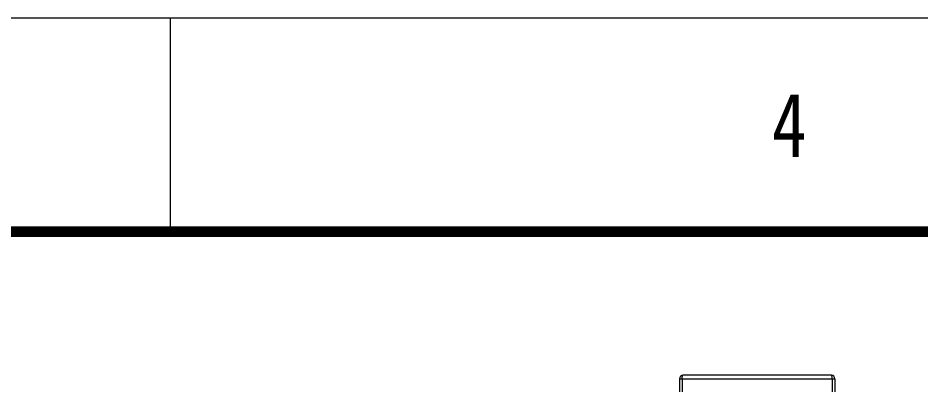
# Model space of a CAD drawing. Header units: millimetres. Extents: x 33157 to 59611, y -29750 to 1750.
# Drawn here: x 53956.7 to 54167.2, y 1663.2 to 1748.6 of the extents above; entities that cross this region are included whole.
import ezdxf

# ---------------------------------------------------------------- set-up
doc = ezdxf.new("R2010")
doc.units = ezdxf.units.MM
doc.layers.get('0').update_dxf_attribs({"lineweight": 18})
doc.layers.add('细实线', color=7, linetype='Continuous', lineweight=20)
doc.styles.add('HZ', font='arial.ttf')
doc.styles.get("Standard").update_dxf_attribs({"font": ''})
doc.styles.get('Standard').set_extended_font_data('宋体')

# ---------------------------------------------------------------- blocks, each defined once
blk = doc.blocks.new('和利时横图框')
blk.add_line((50983.31, 2358.48), (50983.31, 2308.73))
blk.add_lwpolyline([(50096.91, 269.31), (53051.59, 269.31), (53051.59, 2358.48), (50096.91, 2358.48)], close=True)
blk.add_lwpolyline([(50221.27, 319.05, 2.49, 2.49, 0), (53001.84, 319.05, 2.49, 2.49, 0), (53001.84, 2308.73, 2.49, 2.49, 0), (50221.27, 2308.73, 2.49, 2.49, 0)], format="xyseb", close=True)
at = {"width": 0.8}
blk.add_text('4', height=14.92, dxfattribs=at).set_placement((51123.59, 2326.14))
at = {"color": 3, "style": 'HZ'}
for tag, p, height in [('工程名称', (52244.96, 517.73), 28.33), ('设计人', (51828.2, 464.14), 24), ('设计时间', (52033.27, 464.54), 24), ('设计时间', (52033.27, 421.17), 24), ('审核人', (51826.82, 419.74), 24), ('图纸编号', (52420.84, 373.66), 24.79), ('批准人', (51828.28, 330.45), 24), ('设计时间', (52033.27, 331.46), 24)]:
    blk.add_attdef(tag, p, '', height=height, dxfattribs=at)
at = {"style": 'HZ'}
for tag, p, height in [('北京和利时自动化驱动技术有限公司', (51649.92, 520.69), 24.79), ('图纸阶段', (52857.22, 518.92), 24.79), ('图纸名称', (52301.11, 424.67), 42.5), ('会签人', (51825.94, 376.93), 24)]:
    blk.add_attdef(tag, p, '', height=height, dxfattribs=at)
at = {"color": 0, "style": 'HZ'}
blk.add_attdef('页码', (52501.6, 331.93), '', height=20, dxfattribs=at)

msp = doc.modelspace()

# ---------------------------------------------------------------- linework, layer by layer
at = {"lineweight": 9}
for p, q in [((54110.95, 1664.61), (54110.95, 1500.22)), ((54111.57, 1664.61), (54111.57, 1600.25)), ((54146.55, 1664.61), (54146.55, 1600.25)), ((54147.15, 1664.61), (54147.15, 1537.45))]:
    msp.add_line(p, q, dxfattribs=at)
for points, knots in [([(54111.75, 1665.41), (54111.75, 1665.41), (54111.45, 1665.34), (54111.45, 1665.34), (54111.45, 1665.34), (54111.18, 1665.18), (54111.18, 1665.18), (54111.18, 1665.18), (54111.02, 1664.91), (54111.02, 1664.91), (54111.02, 1664.91), (54110.95, 1664.61), (54110.95, 1664.61)], [0, 0, 0, 0, 147513.609816, 147513.609816, 147513.609816, 295027.219632, 295027.219632, 295027.219632, 442540.829448, 442540.829448, 442540.829448, 590054.439264, 590054.439264, 590054.439264, 590054.439264]), ([(54111.57, 1664.61), (54111.57, 1664.61), (54111.58, 1665.03), (54111.58, 1665.03), (54111.58, 1665.03), (54111.63, 1665.24), (54111.63, 1665.24), (54111.63, 1665.24), (54111.67, 1665.34), (54111.67, 1665.34), (54111.67, 1665.34), (54111.75, 1665.41), (54111.75, 1665.41)], [0, 0, 0, 0, 147514.740675, 147514.740675, 147514.740675, 295029.481351, 295029.481351, 295029.481351, 442544.222026, 442544.222026, 442544.222026, 590058.962702, 590058.962702, 590058.962702, 590058.962702]), ([(54147.15, 1664.61), (54147.15, 1664.61), (54147.1, 1664.91), (54147.1, 1664.91), (54147.1, 1664.91), (54146.91, 1665.18), (54146.91, 1665.18), (54146.91, 1665.18), (54146.66, 1665.34), (54146.66, 1665.34), (54146.66, 1665.34), (54146.35, 1665.41), (54146.35, 1665.41)], [0, 0, 0, 0, 147612.458277, 147612.458277, 147612.458277, 295224.916554, 295224.916554, 295224.916554, 442837.374831, 442837.374831, 442837.374831, 590449.833107, 590449.833107, 590449.833107, 590449.833107]), ([(54146.55, 1664.61), (54146.55, 1664.61), (54146.51, 1665.03), (54146.51, 1665.03), (54146.51, 1665.03), (54146.48, 1665.24), (54146.48, 1665.24), (54146.48, 1665.24), (54146.43, 1665.34), (54146.43, 1665.34), (54146.43, 1665.34), (54146.35, 1665.41), (54146.35, 1665.41)], [0, 0, 0, 0, 147611.191496, 147611.191496, 147611.191496, 295222.382991, 295222.382991, 295222.382991, 442833.574487, 442833.574487, 442833.574487, 590444.765982, 590444.765982, 590444.765982, 590444.765982])]:
    msp.add_open_spline(points, degree=3, knots=knots, dxfattribs=at)
for points in [[(54146.35, 1665.41), (54146.35, 1665.41), (54111.75, 1665.41), (54111.75, 1665.41)], [(54110.95, 1664.61), (54110.95, 1664.61), (54147.15, 1664.61), (54147.15, 1664.61)]]:
    msp.add_open_spline(points, degree=3, dxfattribs=at)

# ---------------------------------------------------------------- block references
at = {"layer": '细实线'}
msp.add_blockref('和利时横图框', (3008.87, -609.84), dxfattribs=at)

doc.saveas('drawing.dxf')
